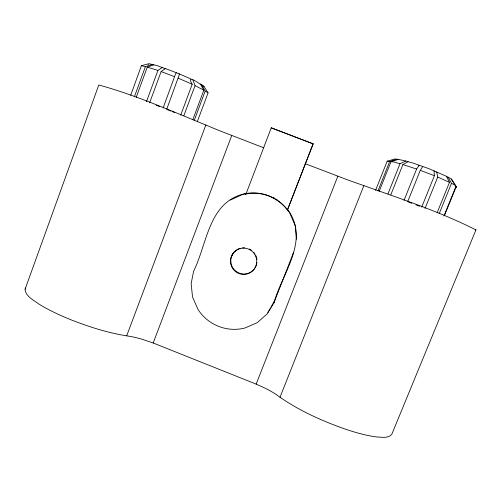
<?xml version="1.0" encoding="UTF-8"?>
<svg xmlns="http://www.w3.org/2000/svg" width="501" height="501" viewBox="0 0 501 501"><rect width="100%" height="100%" fill="white"/><g stroke="black" fill="none" stroke-linecap="round" stroke-linejoin="round"><path stroke-width="0.75" d="M263.72 147.782L219.789 130.792A39.773 1.885 21.3 0 1 207.376 125.632C171.63 111.134 135.99 95.159 98.797 84.982L25.075 289.259C25.488 296.31 33.435 299.861 38.358 303.712C48.691 310.188 59.819 315.267 71.098 319.845C89.598 327.084 108.704 333.159 128.388 336.108A38.765 10.508 19.7 0 1 141.295 339.008L153.2 342.991L256.149 384.11L264.509 387.893A39.197 10.721 22.3 0 1 276.139 394.475C296.661 409.492 320.07 420.132 343.93 428.656C354.789 432.325 365.855 435.638 377.266 437.029C382 437.129 388.638 438.619 391.851 434.154L475.95 229.915C438.851 211.115 398.639 198.089 359.424 184.061A40.237 1.923 20.9 0 1 346.636 179.502L305.134 163.664M136.247 97.25L147.269 67.121L153.782 64.848L156.995 65.562L165.13 68.643A2.768 1.296 2.5 0 1 164.91 68.944L161.128 71.562L149.642 102.805M287.411 210.082L313.138 143.812L271.254 127.811L245.866 194.357M256.143 384.129L337.837 176.202M153.826 64.823L148.922 63.671L141.401 65.7L130.711 95.259M296.504 239.246L295.189 225.55L289.716 212.944A43.124 42.961 54.5 0 0 241.92 194.438C208.322 204.164 206.894 244.726 193.636 271.116L191.144 283.579L192.541 297.018L197.97 309.38A42.873 42.435 42.4 0 0 244.97 327.992L257.314 322.625L267.409 313.664L273.966 302.729L293.661 252.135M273.847 302.685L274.16 301.627L270.79 307.382M166.683 109.381L179.345 74.492L179.064 73.772L165.167 68.437M163.107 107.966L175.77 73.384L176.546 72.739M134.425 96.687L145.396 66.664L152.298 64.466M146.474 101.64L157.928 70.441L161.648 67.936A3.213 1.516 3.2 0 1 162.136 67.723L162.762 67.572M180.704 115.142L192.184 84.256C185.89 73.622 198.571 83.179 200.619 84.45A3.169 0.595 55.9 0 0 200.87 84.957L203.832 90.205L192.81 119.726M183.873 115.656L195.052 85.608L192.885 79.922M194.231 120.447L205.203 91.069L202.141 85.658A2.749 0.488 55.9 0 0 201.759 85.095M197.475 121.204L208.072 92.873L203.894 86.172L200.425 83.93M126.672 335.852L205.867 124.981M153.187 343.003L231.744 135.514M287.386 210.094L313.138 143.812M273.966 302.729C281.869 274.21 308.278 242.684 289.872 212.8A42.685 42.529 54.5 0 0 287.718 209.719M280.028 397.237L363.895 185.564M375.568 190.361L387.179 161.184L394.957 158.974L398.32 159.399L391.012 161.648L379.213 191.25M377.954 190.944L389.684 161.491L397.093 159.205M387.943 193.931L400.005 163.739L405.754 161.021L413.162 163.126L428.737 168.605L446.422 176.277L449.491 182.333L437.166 212.662M390.774 194.876L402.892 164.578L408.083 161.723M404.013 200.4L416.613 169.037L418.755 165.768M407.645 201.74L420.276 170.34L422.424 166.927A2.849 1.497 14.6 0 0 422.443 166.545M421.704 207.126L434.405 175.701L434.016 170.778M425.042 208.454L437.742 177.072L436.709 171.893M439.214 213.583L451.501 183.366L448.226 177.367L446.429 176.321M443.911 216.031L455.998 186.359L455.647 185.495L451.501 183.366M444.431 215.574L456.16 186.773L453.825 183.034M25.075 289.259L25.726 287.994M267.791 312.492L270.039 308.66M287.655 210.464L287.699 210.433C278.312 197.407 261.153 190.668 245.427 194.119L245.584 194.131M451.15 179.596L451.495 179.615M203.3 86.491L203.894 86.172M230.272 200.062L241.889 194.801M419.45 165.336L419.099 165.493A3.307 1.722 12.9 0 0 418.767 165.775M475.524 230.028L475.95 229.915M148.183 64.385L148.578 64.278M398.201 159.331L405.754 161.021M387.179 161.184L389.684 161.491M391.012 161.648L394.049 162.017L400.005 163.739M141.401 65.7L145.396 66.664M147.269 67.121L157.928 70.441M451.614 179.646L452.065 180.072M402.892 164.578L416.613 169.037M161.128 71.562L174.655 76.709M420.276 170.34L434.405 175.701M408.334 201.997L411.803 203.281M313.125 143.9L271.254 127.811M156.093 105.179L159.6 106.569M167.403 109.669L170.998 111.097M172.432 111.667L174.592 112.525M415.98 204.846L419.556 206.268M178.224 78.169L192.184 84.256M437.742 177.072L449.491 182.333M179.064 73.772L190.95 79.008M451.62 179.897L452.008 180.116M195.052 85.608L203.832 90.205M448.044 177.129L451.495 178.926L451.858 179.753M205.203 91.069L208.072 92.873M201.402 84.563L201.771 85.082M452.716 181.256L453.436 182.408M455.998 186.359L452.178 180.254L452.591 181.061M456.16 186.773L456.499 187.612M242.572 194.482A42.685 42.529 54.5 0 1 246.216 193.655M273.302 197.682A42.685 42.529 54.5 0 1 274.642 198.396M275.957 199.166A42.685 42.529 54.5 0 1 277.241 199.974M234.524 251.84A13.07 12.982 45.7 0 1 235.489 250.882M256.919 262.405A13.139 13.045 45.7 0 1 244.119 274.022A13.139 13.045 45.7 0 1 230.936 262.662A13.139 13.045 45.7 0 1 240.505 248.264M242.528 247.901A13.139 13.045 45.7 0 1 244.582 247.857M249.222 249.003A13.139 13.045 45.7 0 1 251.608 250.394M253.638 252.241A13.139 13.045 45.7 0 1 254.89 253.888M255.573 255.078A13.139 13.045 45.7 0 1 256.362 256.994M256.55 257.646A13.139 13.045 45.7 0 1 256.925 259.675M231.869 256.011A13.101 13.013 45.7 0 1 233.491 253.024M234.812 251.483A13.101 13.013 45.7 0 1 235.839 250.569M230.447 261.816A13.201 13.114 45.7 0 0 250.732 272.35A13.201 13.114 45.7 0 0 249.586 249.579A13.201 13.114 45.7 0 0 230.447 261.816"/></g></svg>
